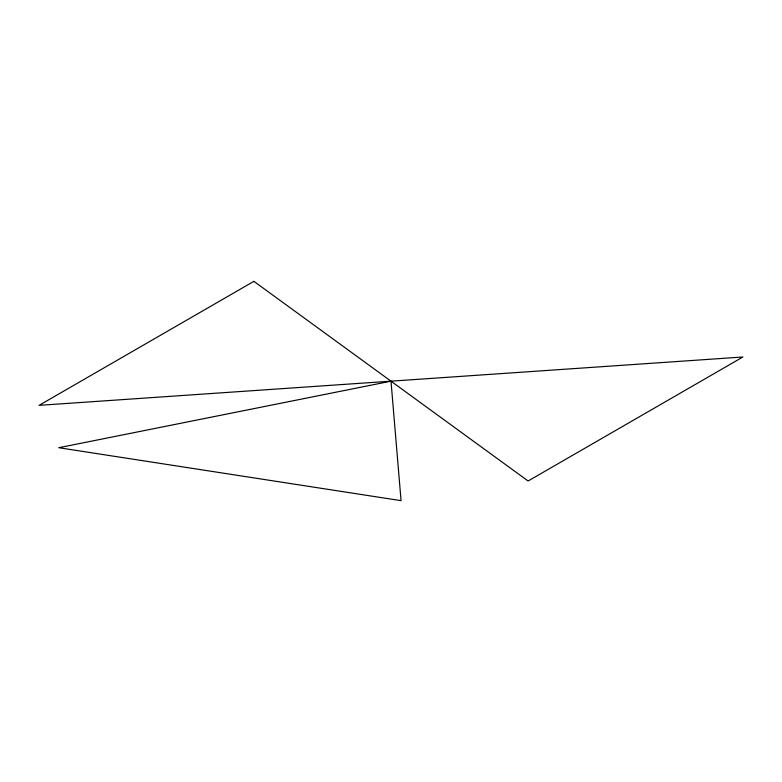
<?xml version="1.0" encoding="UTF-8"?>
<svg xmlns="http://www.w3.org/2000/svg" width="782" height="782" viewBox="0 0 782 782"><rect width="100%" height="100%" fill="white"/><g stroke="black" fill="none" stroke-linecap="round" stroke-linejoin="round"><path stroke-width="1.17" d="M253.886 281.344L39.1 405.35L742.9 356.993L528.114 480.998L253.886 281.344M391 381.176L58.758 447.705L401.058 500.656L391 381.176"/></g></svg>
